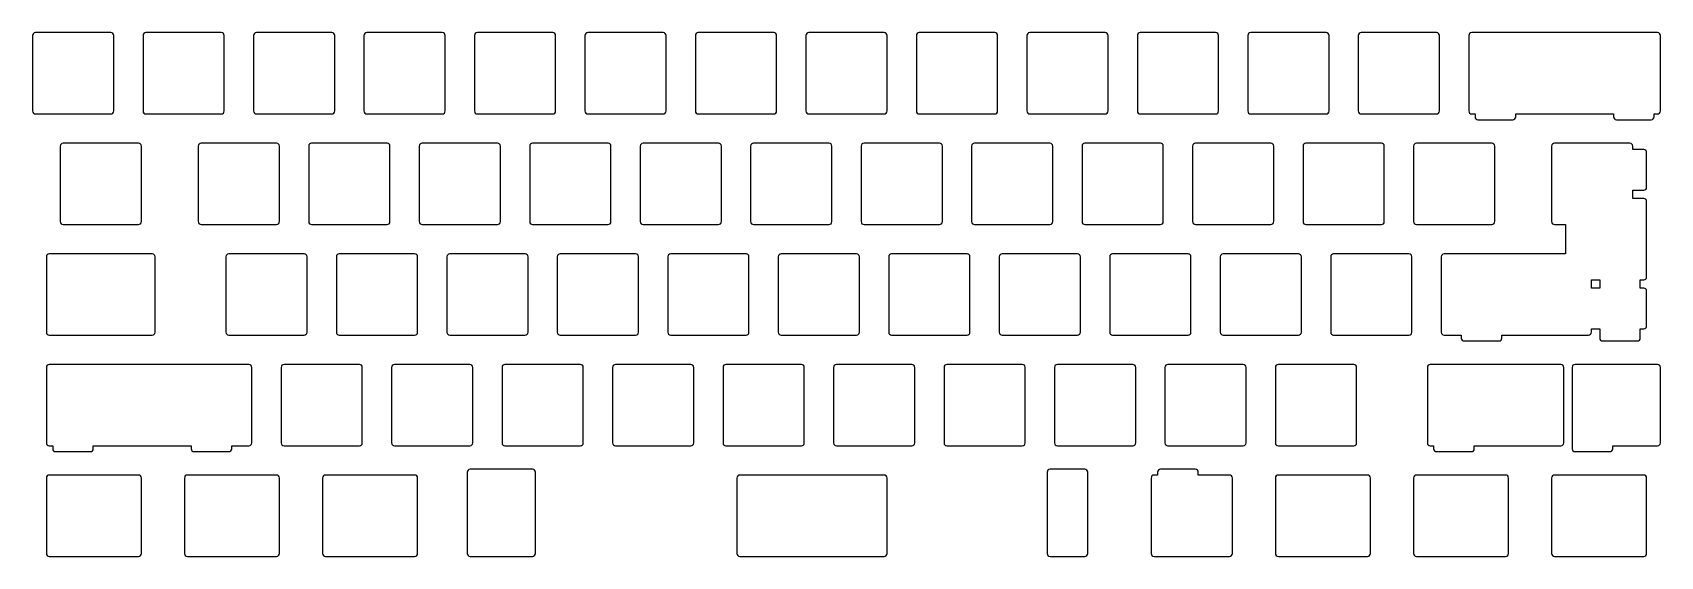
# Model space of a CAD drawing. Header units: millimetres. Extents: x 3 to 283, y -93 to -3.
import ezdxf

# ---------------------------------------------------------------- set-up
doc = ezdxf.new("R2010")
doc.units = ezdxf.units.MM

msp = doc.modelspace()

# ---------------------------------------------------------------- linework, layer by layer
for p, q in [((16.025, -2.525), (3.025, -2.525)), ((35.075, -2.525), (22.075, -2.525)), ((54.125, -2.525), (41.125, -2.525)), ((73.175, -2.525), (60.175, -2.525)), ((92.225, -2.525), (79.225, -2.525)), ((111.275, -2.525), (98.275, -2.525)), ((130.325, -2.525), (117.325, -2.525)), ((149.375, -2.525), (136.375, -2.525)), ((168.425, -2.525), (155.425, -2.525)), ((187.475, -2.525), (174.475, -2.525)), ((206.525, -2.525), (193.525, -2.525)), ((225.575, -2.525), (212.575, -2.525)), ((244.625, -2.525), (231.625, -2.525)), ((251.762, -2.525), (250.675, -2.525)), ((257.762, -2.525), (251.762, -2.525)), ((260.2, -2.525), (257.762, -2.525)), ((263.675, -2.525), (260.2, -2.525)), ((269.725, -2.525), (263.675, -2.525)), ((273.2, -2.525), (269.725, -2.525)), ((275.638, -2.525), (273.2, -2.525)), ((281.638, -2.525), (275.638, -2.525)), ((282.725, -2.525), (281.638, -2.525)), ((2.525, -3.025), (2.525, -16.025)), ((16.525, -16.025), (16.525, -3.025)), ((21.575, -3.025), (21.575, -16.025)), ((35.575, -16.025), (35.575, -3.025)), ((40.625, -3.025), (40.625, -16.025)), ((54.625, -16.025), (54.625, -3.025)), ((59.675, -3.025), (59.675, -16.025)), ((73.675, -16.025), (73.675, -3.025)), ((78.725, -3.025), (78.725, -16.025)), ((92.725, -16.025), (92.725, -3.025)), ((97.775, -3.025), (97.775, -16.025)), ((111.775, -16.025), (111.775, -3.025)), ((116.825, -3.025), (116.825, -16.025)), ((130.825, -16.025), (130.825, -3.025)), ((135.875, -3.025), (135.875, -16.025)), ((149.875, -16.025), (149.875, -3.025)), ((154.925, -3.025), (154.925, -16.025)), ((168.925, -16.025), (168.925, -3.025)), ((173.975, -3.025), (173.975, -16.025)), ((187.975, -16.025), (187.975, -3.025)), ((193.025, -3.025), (193.025, -16.025)), ((207.025, -16.025), (207.025, -3.025)), ((212.075, -3.025), (212.075, -16.025)), ((226.075, -16.025), (226.075, -3.025)), ((231.125, -3.025), (231.125, -16.025)), ((245.125, -16.025), (245.125, -3.025)), ((250.175, -3.025), (250.175, -16.025)), ((283.225, -16.025), (283.225, -3.025)), ((3.025, -16.525), (16.025, -16.525)), ((22.075, -16.525), (35.075, -16.525)), ((41.125, -16.525), (54.125, -16.525)), ((60.175, -16.525), (73.175, -16.525)), ((79.225, -16.525), (92.225, -16.525)), ((98.275, -16.525), (111.275, -16.525)), ((117.325, -16.525), (130.325, -16.525)), ((136.375, -16.525), (149.375, -16.525)), ((155.425, -16.525), (168.425, -16.525)), ((174.475, -16.525), (187.475, -16.525)), ((193.525, -16.525), (206.525, -16.525)), ((212.575, -16.525), (225.575, -16.525)), ((231.625, -16.525), (244.625, -16.525)), ((250.675, -16.525), (251.262, -16.525)), ((251.262, -16.525), (251.262, -17.025)), ((258.262, -17.025), (258.262, -16.525)), ((258.262, -16.525), (260.2, -16.525)), ((260.2, -16.525), (263.675, -16.525)), ((263.675, -16.525), (269.725, -16.525)), ((269.725, -16.525), (273.2, -16.525)), ((273.2, -16.525), (275.138, -16.525)), ((275.138, -16.525), (275.138, -17.025)), ((282.138, -17.025), (282.138, -16.525)), ((282.138, -16.525), (282.725, -16.525)), ((251.762, -17.525), (257.762, -17.525)), ((275.638, -17.525), (281.638, -17.525)), ((7.2875, -22.075), (7.2875, -35.075)), ((20.7875, -21.575), (7.7875, -21.575)), ((21.2875, -35.075), (21.2875, -22.075)), ((31.1, -22.075), (31.1, -35.075)), ((44.6, -21.575), (31.6, -21.575)), ((45.1, -35.075), (45.1, -22.075)), ((50.15, -22.075), (50.15, -35.075)), ((63.65, -21.575), (50.65, -21.575)), ((64.15, -35.075), (64.15, -22.075)), ((69.2, -22.075), (69.2, -35.075)), ((82.7, -21.575), (69.7, -21.575)), ((83.2, -35.075), (83.2, -22.075)), ((88.25, -22.075), (88.25, -35.075)), ((101.75, -21.575), (88.75, -21.575)), ((102.25, -35.075), (102.25, -22.075)), ((107.3, -22.075), (107.3, -35.075)), ((120.8, -21.575), (107.8, -21.575)), ((121.3, -35.075), (121.3, -22.075)), ((126.35, -22.075), (126.35, -35.075)), ((139.85, -21.575), (126.85, -21.575)), ((140.35, -35.075), (140.35, -22.075)), ((145.4, -22.075), (145.4, -35.075)), ((158.9, -21.575), (145.9, -21.575)), ((159.4, -35.075), (159.4, -22.075)), ((164.45, -22.075), (164.45, -35.075)), ((177.95, -21.575), (164.95, -21.575)), ((178.45, -35.075), (178.45, -22.075)), ((183.5, -22.075), (183.5, -35.075)), ((197, -21.575), (184, -21.575)), ((197.5, -35.075), (197.5, -22.075)), ((202.55, -22.075), (202.55, -35.075)), ((216.05, -21.575), (203.05, -21.575)), ((216.55, -35.075), (216.55, -22.075)), ((221.6, -22.075), (221.6, -35.075)), ((235.1, -21.575), (222.1, -21.575)), ((235.6, -35.075), (235.6, -22.075)), ((240.65, -22.075), (240.65, -35.075)), ((254.15, -21.575), (241.15, -21.575)), ((254.65, -35.075), (254.65, -22.075)), ((264.4625, -22.075), (264.4625, -35.075)), ((277.9625, -21.575), (264.9625, -21.575)), ((278.4625, -22.662), (278.4625, -22.075)), ((280.34375, -22.662), (278.4625, -22.662)), ((280.84375, -29.162), (280.84375, -23.162)), ((278.4625, -31.1), (278.4625, -29.662)), ((278.4625, -29.662), (280.34375, -29.662)), ((280.34375, -31.1), (278.4625, -31.1)), ((280.84375, -44.6), (280.84375, -31.6)), ((7.7875, -35.575), (20.7875, -35.575)), ((31.6, -35.575), (44.6, -35.575)), ((50.65, -35.575), (63.65, -35.575)), ((69.7, -35.575), (82.7, -35.575)), ((88.75, -35.575), (101.75, -35.575)), ((107.8, -35.575), (120.8, -35.575)), ((126.85, -35.575), (139.85, -35.575)), ((145.9, -35.575), (158.9, -35.575)), ((164.95, -35.575), (177.95, -35.575)), ((184, -35.575), (197, -35.575)), ((203.05, -35.575), (216.05, -35.575)), ((222.1, -35.575), (235.1, -35.575)), ((241.15, -35.575), (254.15, -35.575)), ((264.9625, -35.575), (266.84375, -35.575)), ((266.84375, -35.575), (266.84375, -40.625)), ((4.90625, -41.125), (4.90625, -54.125)), ((10.16875, -40.625), (5.40625, -40.625)), ((18.40625, -40.625), (10.16875, -40.625)), ((23.16875, -40.625), (18.40625, -40.625)), ((23.66875, -54.125), (23.66875, -41.125)), ((35.8625, -41.125), (35.8625, -54.125)), ((49.3625, -40.625), (36.3625, -40.625)), ((49.8625, -54.125), (49.8625, -41.125)), ((54.9125, -41.125), (54.9125, -54.125)), ((68.4125, -40.625), (55.4125, -40.625)), ((68.9125, -54.125), (68.9125, -41.125)), ((73.9625, -41.125), (73.9625, -54.125)), ((87.4625, -40.625), (74.4625, -40.625)), ((87.9625, -54.125), (87.9625, -41.125)), ((93.0125, -41.125), (93.0125, -54.125)), ((106.5125, -40.625), (93.5125, -40.625)), ((107.0125, -54.125), (107.0125, -41.125)), ((112.0625, -41.125), (112.0625, -54.125)), ((125.5625, -40.625), (112.5625, -40.625)), ((126.0625, -54.125), (126.0625, -41.125)), ((131.1125, -41.125), (131.1125, -54.125)), ((144.6125, -40.625), (131.6125, -40.625)), ((145.1125, -54.125), (145.1125, -41.125)), ((150.1625, -41.125), (150.1625, -54.125)), ((163.6625, -40.625), (150.6625, -40.625)), ((164.1625, -54.125), (164.1625, -41.125)), ((169.2125, -41.125), (169.2125, -54.125)), ((182.7125, -40.625), (169.7125, -40.625)), ((183.2125, -54.125), (183.2125, -41.125)), ((188.2625, -41.125), (188.2625, -54.125)), ((201.7625, -40.625), (188.7625, -40.625)), ((202.2625, -54.125), (202.2625, -41.125)), ((207.3125, -41.125), (207.3125, -54.125)), ((220.8125, -40.625), (207.8125, -40.625)), ((221.3125, -54.125), (221.3125, -41.125)), ((226.3625, -41.125), (226.3625, -54.125)), ((239.8625, -40.625), (226.8625, -40.625)), ((240.3625, -54.125), (240.3625, -41.125)), ((245.4125, -41.125), (245.4125, -54.125)), ((249.38075, -40.625), (245.9125, -40.625)), ((255.38075, -40.625), (249.38075, -40.625)), ((257.81875, -40.625), (255.38075, -40.625)), ((258.9125, -40.625), (257.81875, -40.625)), ((266.84375, -40.625), (258.9125, -40.625)), ((271.31875, -45.1), (272.75675, -45.1)), ((271.31875, -46.538), (271.31875, -45.1)), ((272.75675, -46.538), (271.31875, -46.538)), ((272.75675, -45.1), (272.75675, -46.538)), ((279.75675, -45.1), (280.34375, -45.1)), ((279.75675, -46.538), (279.75675, -45.1)), ((280.34375, -46.538), (279.75675, -46.538)), ((280.84375, -53.038), (280.84375, -47.038)), ((5.40625, -54.625), (10.16875, -54.625)), ((10.16875, -54.625), (18.40625, -54.625)), ((18.40625, -54.625), (23.16875, -54.625)), ((36.3625, -54.625), (49.3625, -54.625)), ((55.4125, -54.625), (68.4125, -54.625)), ((74.4625, -54.625), (87.4625, -54.625)), ((93.5125, -54.625), (106.5125, -54.625)), ((112.5625, -54.625), (125.5625, -54.625)), ((131.6125, -54.625), (144.6125, -54.625)), ((150.6625, -54.625), (163.6625, -54.625)), ((169.7125, -54.625), (182.7125, -54.625)), ((188.7625, -54.625), (201.7625, -54.625)), ((207.8125, -54.625), (220.8125, -54.625)), ((226.8625, -54.625), (239.8625, -54.625)), ((245.9125, -54.625), (248.88075, -54.625)), ((248.88075, -54.625), (248.88075, -55.125)), ((249.38075, -55.625), (255.38075, -55.625)), ((255.88075, -54.625), (257.81875, -54.625)), ((255.88075, -55.125), (255.88075, -54.625)), ((257.81875, -54.625), (258.9125, -54.625)), ((258.9125, -54.625), (270.81875, -54.625)), ((271.31875, -53.538), (272.75675, -53.538)), ((271.31875, -54.125), (271.31875, -53.538)), ((272.75675, -53.538), (272.75675, -55.125)), ((273.25675, -55.625), (279.25675, -55.625)), ((279.75675, -53.538), (280.34375, -53.538)), ((279.75675, -55.125), (279.75675, -53.538)), ((4.90625, -60.175), (4.90625, -73.175)), ((6.49325, -59.675), (5.40625, -59.675)), ((12.49325, -59.675), (6.49325, -59.675)), ((14.93125, -59.675), (12.49325, -59.675)), ((18.40625, -59.675), (14.93125, -59.675)), ((26.8375, -59.675), (18.40625, -59.675)), ((27.93125, -59.675), (26.8375, -59.675)), ((30.36925, -59.675), (27.93125, -59.675)), ((36.36925, -59.675), (30.36925, -59.675)), ((39.8375, -59.675), (36.36925, -59.675)), ((40.3375, -73.175), (40.3375, -60.175)), ((45.3875, -60.175), (45.3875, -73.175)), ((58.8875, -59.675), (45.8875, -59.675)), ((59.3875, -73.175), (59.3875, -60.175)), ((64.4375, -60.175), (64.4375, -73.175)), ((77.9375, -59.675), (64.9375, -59.675)), ((78.4375, -73.175), (78.4375, -60.175)), ((83.4875, -60.175), (83.4875, -73.175)), ((96.9875, -59.675), (83.9875, -59.675)), ((97.4875, -73.175), (97.4875, -60.175)), ((102.5375, -60.175), (102.5375, -73.175)), ((116.0375, -59.675), (103.0375, -59.675)), ((116.5375, -73.175), (116.5375, -60.175)), ((121.5875, -60.175), (121.5875, -73.175)), ((135.0875, -59.675), (122.0875, -59.675)), ((135.5875, -73.175), (135.5875, -60.175)), ((140.6375, -60.175), (140.6375, -73.175)), ((154.1375, -59.675), (141.1375, -59.675)), ((154.6375, -73.175), (154.6375, -60.175)), ((159.6875, -60.175), (159.6875, -73.175)), ((173.1875, -59.675), (160.1875, -59.675)), ((173.6875, -73.175), (173.6875, -60.175)), ((178.7375, -60.175), (178.7375, -73.175)), ((192.2375, -59.675), (179.2375, -59.675)), ((192.7375, -73.175), (192.7375, -60.175)), ((197.7875, -60.175), (197.7875, -73.175)), ((211.2875, -59.675), (198.2875, -59.675)), ((211.7875, -73.175), (211.7875, -60.175)), ((216.8375, -60.175), (216.8375, -73.175)), ((230.3375, -59.675), (217.3375, -59.675)), ((230.8375, -73.175), (230.8375, -60.175)), ((243.03125, -60.175), (243.03125, -73.175)), ((244.61825, -59.675), (243.53125, -59.675)), ((250.61825, -59.675), (244.61825, -59.675)), ((253.05625, -59.675), (250.61825, -59.675)), ((256.53125, -59.675), (253.05625, -59.675)), ((266.05625, -59.675), (256.53125, -59.675)), ((266.55625, -73.175), (266.55625, -60.175)), ((267.99425, -60.175), (267.99425, -74.175)), ((269.725, -59.675), (268.49425, -59.675)), ((274.49425, -59.675), (269.725, -59.675)), ((282.725, -59.675), (274.49425, -59.675)), ((283.225, -73.175), (283.225, -60.175)), ((5.40625, -73.675), (5.99325, -73.675)), ((5.99325, -73.675), (5.99325, -74.175)), ((6.49325, -74.675), (12.49325, -74.675)), ((12.99325, -73.675), (14.93125, -73.675)), ((12.99325, -74.175), (12.99325, -73.675)), ((14.93125, -73.675), (18.40625, -73.675)), ((18.40625, -73.675), (26.8375, -73.675)), ((26.8375, -73.675), (27.93125, -73.675)), ((27.93125, -73.675), (29.86925, -73.675)), ((29.86925, -73.675), (29.86925, -74.175)), ((30.36925, -74.675), (36.36925, -74.675)), ((36.86925, -74.175), (36.86925, -73.675)), ((36.86925, -73.675), (39.8375, -73.675)), ((45.8875, -73.675), (58.8875, -73.675)), ((64.9375, -73.675), (77.9375, -73.675)), ((83.9875, -73.675), (96.9875, -73.675)), ((103.0375, -73.675), (116.0375, -73.675)), ((122.0875, -73.675), (135.0875, -73.675)), ((141.1375, -73.675), (154.1375, -73.675)), ((160.1875, -73.675), (173.1875, -73.675)), ((179.2375, -73.675), (192.2375, -73.675)), ((198.2875, -73.675), (211.2875, -73.675)), ((217.3375, -73.675), (230.3375, -73.675)), ((243.53125, -73.675), (244.11825, -73.675)), ((244.11825, -73.675), (244.11825, -74.175)), ((244.61825, -74.675), (250.61825, -74.675)), ((251.11825, -74.175), (251.11825, -73.675)), ((251.11825, -73.675), (253.05625, -73.675)), ((253.05625, -73.675), (256.53125, -73.675)), ((256.53125, -73.675), (266.05625, -73.675)), ((268.49425, -74.675), (274.49425, -74.675)), ((274.99425, -74.175), (274.99425, -73.675)), ((274.99425, -73.675), (282.725, -73.675)), ((77.46875, -78.225), (77.46875, -92.225)), ((82.725, -77.725), (77.96875, -77.725)), ((83.96875, -77.725), (82.725, -77.725)), ((88.725, -77.725), (83.96875, -77.725)), ((89.225, -92.225), (89.225, -78.225)), ((177.46875, -78.225), (177.46875, -92.225)), ((183.96875, -77.725), (177.96875, -77.725)), ((184.46875, -92.225), (184.46875, -78.225)), ((196.525, -78.225), (196.525, -78.725)), ((203.025, -77.725), (197.025, -77.725)), ((203.525, -78.725), (203.525, -78.225)), ((4.90625, -79.225), (4.90625, -92.225)), ((7.7875, -78.725), (5.40625, -78.725)), ((18.40625, -78.725), (7.7875, -78.725)), ((20.7875, -78.725), (18.40625, -78.725)), ((21.2875, -92.225), (21.2875, -79.225)), ((28.71875, -79.225), (28.71875, -92.225)), ((31.6, -78.725), (29.21875, -78.725)), ((42.21875, -78.725), (31.6, -78.725)), ((44.6, -78.725), (42.21875, -78.725)), ((45.1, -92.225), (45.1, -79.225)), ((52.53125, -79.225), (52.53125, -92.225)), ((55.4125, -78.725), (53.03125, -78.725)), ((66.03125, -78.725), (55.4125, -78.725)), ((68.4125, -78.725), (66.03125, -78.725)), ((68.9125, -92.225), (68.9125, -79.225)), ((123.96875, -79.225), (123.96875, -92.225)), ((136.375, -78.725), (124.46875, -78.725)), ((137.46875, -78.725), (136.375, -78.725)), ((149.375, -78.725), (137.46875, -78.725)), ((149.875, -92.225), (149.875, -79.225)), ((195.40625, -79.225), (195.40625, -92.225)), ((196.525, -78.725), (195.90625, -78.725)), ((208.90625, -78.725), (203.525, -78.725)), ((209.40625, -92.225), (209.40625, -79.225)), ((216.8375, -79.225), (216.8375, -92.225)), ((219.71875, -78.725), (217.3375, -78.725)), ((230.3375, -78.725), (219.71875, -78.725)), ((232.71875, -78.725), (230.3375, -78.725)), ((233.21875, -92.225), (233.21875, -79.225)), ((240.65, -79.225), (240.65, -92.225)), ((243.53125, -78.725), (241.15, -78.725)), ((254.15, -78.725), (243.53125, -78.725)), ((256.53125, -78.725), (254.15, -78.725)), ((257.03125, -92.225), (257.03125, -79.225)), ((264.4625, -79.225), (264.4625, -92.225)), ((267.34375, -78.725), (264.9625, -78.725)), ((277.9625, -78.725), (267.34375, -78.725)), ((280.34375, -78.725), (277.9625, -78.725)), ((280.84375, -92.225), (280.84375, -79.225)), ((5.40625, -92.725), (7.7875, -92.725)), ((7.7875, -92.725), (18.40625, -92.725)), ((18.40625, -92.725), (20.7875, -92.725)), ((29.21875, -92.725), (31.6, -92.725)), ((31.6, -92.725), (42.21875, -92.725)), ((42.21875, -92.725), (44.6, -92.725)), ((53.03125, -92.725), (55.4125, -92.725)), ((55.4125, -92.725), (66.03125, -92.725)), ((66.03125, -92.725), (68.4125, -92.725)), ((77.96875, -92.725), (82.725, -92.725)), ((82.725, -92.725), (83.96875, -92.725)), ((83.96875, -92.725), (88.725, -92.725)), ((124.46875, -92.725), (136.375, -92.725)), ((136.375, -92.725), (137.46875, -92.725)), ((137.46875, -92.725), (149.375, -92.725)), ((177.96875, -92.725), (183.96875, -92.725)), ((195.90625, -92.725), (197.025, -92.725)), ((197.025, -92.725), (203.025, -92.725)), ((203.025, -92.725), (208.90625, -92.725)), ((217.3375, -92.725), (219.71875, -92.725)), ((219.71875, -92.725), (230.3375, -92.725)), ((230.3375, -92.725), (232.71875, -92.725)), ((241.15, -92.725), (243.53125, -92.725)), ((243.53125, -92.725), (254.15, -92.725)), ((254.15, -92.725), (256.53125, -92.725)), ((264.9625, -92.725), (267.34375, -92.725)), ((267.34375, -92.725), (277.9625, -92.725)), ((277.9625, -92.725), (280.34375, -92.725))]:
    msp.add_line(p, q)
for centre, start, end in [((3.025, -3.025), 90, 180), ((16.025, -3.025), 0, 90), ((22.075, -3.025), 90, 180), ((35.075, -3.025), 0, 90), ((41.125, -3.025), 90, 180), ((54.125, -3.025), 0, 90), ((60.175, -3.025), 90, 180), ((73.175, -3.025), 0, 90), ((79.225, -3.025), 90, 180), ((92.225, -3.025), 0, 90), ((98.275, -3.025), 90, 180), ((111.275, -3.025), 0, 90), ((117.325, -3.025), 90, 180), ((130.325, -3.025), 0, 90), ((136.375, -3.025), 90, 180), ((149.375, -3.025), 0, 90), ((155.425, -3.025), 90, 180), ((168.425, -3.025), 0, 90), ((174.475, -3.025), 90, 180), ((187.475, -3.025), 0, 90), ((193.525, -3.025), 90, 180), ((206.525, -3.025), 0, 90), ((212.575, -3.025), 90, 180), ((225.575, -3.025), 0, 90), ((231.625, -3.025), 90, 180), ((244.625, -3.025), 0, 90), ((250.675, -3.025), 90, 180), ((282.725, -3.025), 0, 90), ((3.025, -16.025), 180, 270), ((16.025, -16.025), 270, 0), ((22.075, -16.025), 180, 270), ((35.075, -16.025), 270, 0), ((41.125, -16.025), 180, 270), ((54.125, -16.025), 270, 0), ((60.175, -16.025), 180, 270), ((73.175, -16.025), 270, 0), ((79.225, -16.025), 180, 270), ((92.225, -16.025), 270, 0), ((98.275, -16.025), 180, 270), ((111.275, -16.025), 270, 0), ((117.325, -16.025), 180, 270), ((130.325, -16.025), 270, 0), ((136.375, -16.025), 180, 270), ((149.375, -16.025), 270, 0), ((155.425, -16.025), 180, 270), ((168.425, -16.025), 270, 0), ((174.475, -16.025), 180, 270), ((187.475, -16.025), 270, 0), ((193.525, -16.025), 180, 270), ((206.525, -16.025), 270, 0), ((212.575, -16.025), 180, 270), ((225.575, -16.025), 270, 0), ((231.625, -16.025), 180, 270), ((244.625, -16.025), 270, 0), ((250.675, -16.025), 180, 270), ((282.725, -16.025), 270, 0), ((251.762, -17.025), 180, 270), ((257.762, -17.025), 270, 0), ((275.638, -17.025), 180, 270), ((281.638, -17.025), 270, 0), ((7.7875, -22.075), 90, 180), ((20.7875, -22.075), 0, 90), ((31.6, -22.075), 90, 180), ((44.6, -22.075), 0, 90), ((50.65, -22.075), 90, 180), ((63.65, -22.075), 0, 90), ((69.7, -22.075), 90, 180), ((82.7, -22.075), 0, 90), ((88.75, -22.075), 90, 180), ((101.75, -22.075), 0, 90), ((107.8, -22.075), 90, 180), ((120.8, -22.075), 0, 90), ((126.85, -22.075), 90, 180), ((139.85, -22.075), 0, 90), ((145.9, -22.075), 90, 180), ((158.9, -22.075), 0, 90), ((164.95, -22.075), 90, 180), ((177.95, -22.075), 0, 90), ((184, -22.075), 90, 180), ((197, -22.075), 0, 90), ((203.05, -22.075), 90, 180), ((216.05, -22.075), 0, 90), ((222.1, -22.075), 90, 180), ((235.1, -22.075), 0, 90), ((241.15, -22.075), 90, 180), ((254.15, -22.075), 0, 90), ((264.9625, -22.075), 90, 180), ((277.9625, -22.075), 0, 90), ((280.34375, -23.162), 0, 90), ((280.34375, -29.162), 270, 0), ((280.34375, -31.6), 0, 90), ((7.7875, -35.075), 180, 270), ((20.7875, -35.075), 270, 0), ((31.6, -35.075), 180, 270), ((44.6, -35.075), 270, 0), ((50.65, -35.075), 180, 270), ((63.65, -35.075), 270, 0), ((69.7, -35.075), 180, 270), ((82.7, -35.075), 270, 0), ((88.75, -35.075), 180, 270), ((101.75, -35.075), 270, 0), ((107.8, -35.075), 180, 270), ((120.8, -35.075), 270, 0), ((126.85, -35.075), 180, 270), ((139.85, -35.075), 270, 0), ((145.9, -35.075), 180, 270), ((158.9, -35.075), 270, 0), ((164.95, -35.075), 180, 270), ((177.95, -35.075), 270, 0), ((184, -35.075), 180, 270), ((197, -35.075), 270, 0), ((203.05, -35.075), 180, 270), ((216.05, -35.075), 270, 0), ((222.1, -35.075), 180, 270), ((235.1, -35.075), 270, 0), ((241.15, -35.075), 180, 270), ((254.15, -35.075), 270, 0), ((264.9625, -35.075), 180, 270), ((5.40625, -41.125), 90, 180), ((23.16875, -41.125), 0, 90), ((36.3625, -41.125), 90, 180), ((49.3625, -41.125), 0, 90), ((55.4125, -41.125), 90, 180), ((68.4125, -41.125), 0, 90), ((74.4625, -41.125), 90, 180), ((87.4625, -41.125), 0, 90), ((93.5125, -41.125), 90, 180), ((106.5125, -41.125), 0, 90), ((112.5625, -41.125), 90, 180), ((125.5625, -41.125), 0, 90), ((131.6125, -41.125), 90, 180), ((144.6125, -41.125), 0, 90), ((150.6625, -41.125), 90, 180), ((163.6625, -41.125), 0, 90), ((169.7125, -41.125), 90, 180), ((182.7125, -41.125), 0, 90), ((188.7625, -41.125), 90, 180), ((201.7625, -41.125), 0, 90), ((207.8125, -41.125), 90, 180), ((220.8125, -41.125), 0, 90), ((226.8625, -41.125), 90, 180), ((239.8625, -41.125), 0, 90), ((245.9125, -41.125), 90, 180), ((280.34375, -44.6), 270, 0), ((280.34375, -47.038), 0, 90), ((280.34375, -53.038), 270, 0), ((5.40625, -54.125), 180, 270), ((23.16875, -54.125), 270, 0), ((36.3625, -54.125), 180, 270), ((49.3625, -54.125), 270, 0), ((55.4125, -54.125), 180, 270), ((68.4125, -54.125), 270, 0), ((74.4625, -54.125), 180, 270), ((87.4625, -54.125), 270, 0), ((93.5125, -54.125), 180, 270), ((106.5125, -54.125), 270, 0), ((112.5625, -54.125), 180, 270), ((125.5625, -54.125), 270, 0), ((131.6125, -54.125), 180, 270), ((144.6125, -54.125), 270, 0), ((150.6625, -54.125), 180, 270), ((163.6625, -54.125), 270, 0), ((169.7125, -54.125), 180, 270), ((182.7125, -54.125), 270, 0), ((188.7625, -54.125), 180, 270), ((201.7625, -54.125), 270, 0), ((207.8125, -54.125), 180, 270), ((220.8125, -54.125), 270, 0), ((226.8625, -54.125), 180, 270), ((239.8625, -54.125), 270, 0), ((245.9125, -54.125), 180, 270), ((249.38075, -55.125), 180, 270), ((255.38075, -55.125), 270, 0), ((270.81875, -54.125), 270, 0), ((273.25675, -55.125), 180, 270), ((279.25675, -55.125), 270, 0), ((5.40625, -60.175), 90, 180), ((39.8375, -60.175), 0, 90), ((45.8875, -60.175), 90, 180), ((58.8875, -60.175), 0, 90), ((64.9375, -60.175), 90, 180), ((77.9375, -60.175), 0, 90), ((83.9875, -60.175), 90, 180), ((96.9875, -60.175), 0, 90), ((103.0375, -60.175), 90, 180), ((116.0375, -60.175), 0, 90), ((122.0875, -60.175), 90, 180), ((135.0875, -60.175), 0, 90), ((141.1375, -60.175), 90, 180), ((154.1375, -60.175), 0, 90), ((160.1875, -60.175), 90, 180), ((173.1875, -60.175), 0, 90), ((179.2375, -60.175), 90, 180), ((192.2375, -60.175), 0, 90), ((198.2875, -60.175), 90, 180), ((211.2875, -60.175), 0, 90), ((217.3375, -60.175), 90, 180), ((230.3375, -60.175), 0, 90), ((243.53125, -60.175), 90, 180), ((266.05625, -60.175), 0, 90), ((268.49425, -60.175), 90, 180), ((282.725, -60.175), 0, 90), ((5.40625, -73.175), 180, 270), ((6.49325, -74.175), 180, 270), ((12.49325, -74.175), 270, 0), ((30.36925, -74.175), 180, 270), ((36.36925, -74.175), 270, 0), ((39.8375, -73.175), 270, 0), ((45.8875, -73.175), 180, 270), ((58.8875, -73.175), 270, 0), ((64.9375, -73.175), 180, 270), ((77.9375, -73.175), 270, 0), ((83.9875, -73.175), 180, 270), ((96.9875, -73.175), 270, 0), ((103.0375, -73.175), 180, 270), ((116.0375, -73.175), 270, 0), ((122.0875, -73.175), 180, 270), ((135.0875, -73.175), 270, 0), ((141.1375, -73.175), 180, 270), ((154.1375, -73.175), 270, 0), ((160.1875, -73.175), 180, 270), ((173.1875, -73.175), 270, 0), ((179.2375, -73.175), 180, 270), ((192.2375, -73.175), 270, 0), ((198.2875, -73.175), 180, 270), ((211.2875, -73.175), 270, 0), ((217.3375, -73.175), 180, 270), ((230.3375, -73.175), 270, 0), ((243.53125, -73.175), 180, 270), ((244.61825, -74.175), 180, 270), ((250.61825, -74.175), 270, 0), ((266.05625, -73.175), 270, 0), ((268.49425, -74.175), 180, 270), ((274.49425, -74.175), 270, 0), ((282.725, -73.175), 270, 0), ((77.96875, -78.225), 90, 180), ((88.725, -78.225), 0, 90), ((177.96875, -78.225), 90, 180), ((183.96875, -78.225), 0, 90), ((197.025, -78.225), 90, 180), ((203.025, -78.225), 0, 90), ((5.40625, -79.225), 90, 180), ((20.7875, -79.225), 0, 90), ((29.21875, -79.225), 90, 180), ((44.6, -79.225), 0, 90), ((53.03125, -79.225), 90, 180), ((68.4125, -79.225), 0, 90), ((124.46875, -79.225), 90, 180), ((149.375, -79.225), 0, 90), ((195.90625, -79.225), 90, 180), ((208.90625, -79.225), 0, 90), ((217.3375, -79.225), 90, 180), ((232.71875, -79.225), 0, 90), ((241.15, -79.225), 90, 180), ((256.53125, -79.225), 0, 90), ((264.9625, -79.225), 90, 180), ((280.34375, -79.225), 0, 90), ((5.40625, -92.225), 180, 270), ((20.7875, -92.225), 270, 0), ((29.21875, -92.225), 180, 270), ((44.6, -92.225), 270, 0), ((53.03125, -92.225), 180, 270), ((68.4125, -92.225), 270, 0), ((77.96875, -92.225), 180, 270), ((88.725, -92.225), 270, 0), ((124.46875, -92.225), 180, 270), ((149.375, -92.225), 270, 0), ((177.96875, -92.225), 180, 270), ((183.96875, -92.225), 270, 0), ((195.90625, -92.225), 180, 270), ((208.90625, -92.225), 270, 0), ((217.3375, -92.225), 180, 270), ((232.71875, -92.225), 270, 0), ((241.15, -92.225), 180, 270), ((256.53125, -92.225), 270, 0), ((264.9625, -92.225), 180, 270), ((280.34375, -92.225), 270, 0)]:
    msp.add_arc(centre, 0.5, start, end)

doc.saveas('drawing.dxf')
